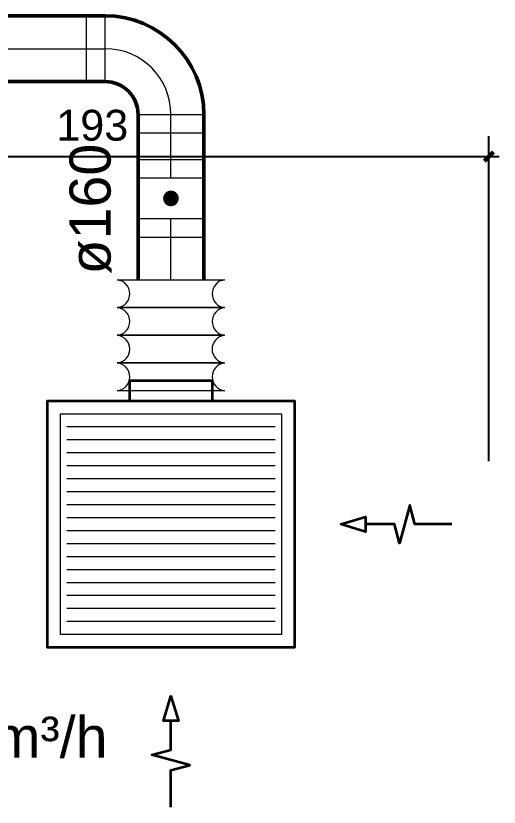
# Model space of a CAD drawing. Header units: metres. Extents: x -101133.8 to -101066.7, y -24899.3 to -24824.7.
# Drawn here: x -101101.693 to -101100.518, y -24842.592 to -24840.667 of the extents above; entities that cross this region are included whole.
import ezdxf

# ---------------------------------------------------------------- set-up
doc = ezdxf.new("R2010")
doc.units = ezdxf.units.M
doc.header["$LTSCALE"] = 0.2
doc.header["$PDSIZE"] = -5
doc.linetypes.add('AXES', pattern=[50.8, 31.75, -6.35, 6.35, -6.35])
doc.linetypes.add('CACHE', pattern=[9.525, 6.35, -3.175])
doc.layers.add('CMT-COTATION DIVERS', color=1, linetype='Continuous')
doc.layers.add('CMT-CVC-CTA1-REPRISE', color=11, linetype='Continuous')
doc.styles.add('Arial', font='arial.ttf')
doc.styles.get("Standard").update_dxf_attribs({"font": 'arial.ttf'})
doc.dimstyles.get("Standard").update_dxf_attribs({"dimtxt": 0.18, "dimasz": 0.18, "dimexe": 0.18, "dimexo": 0.0625, "dimgap": 0.09, "dimtad": 0, "dimtih": 1, "dimtoh": 1, "dimdec": 4, "dimzin": 0, "dimdsep": 46, "dimtxsty": 'Standard', "dimcen": 0.09, "dimadec": 0, "dimazin": 0, "dimtfac": 1, "dimtdec": 4, "dimtofl": 0, "dimtmove": 0, "dimatfit": 3, "dimfxl": 1, "dimtolj": 1, "dimtzin": 0, "dimarcsym": 0})

# ---------------------------------------------------------------- blocks, each defined once
blk = doc.blocks.new('COT-45')
at = {"color": 0}
for p, q in [((0, -1), (0, 1)), ((-1, 0), (1, 0))]:
    blk.add_line(p, q, dxfattribs=at)
at = {"color": 0, "const_width": 0.4}
blk.add_lwpolyline([(-0.442, -0.442), (0.442, 0.442)], dxfattribs=at)
blk = doc.blocks.new('*D100')
at = {"layer": 'CMT-COTATION DIVERS', "color": 0, "lineweight": -2}
for p, q in [((-101102.4716, -24841.7502), (-101102.4716, -24840.9595)), ((-101100.5433, -24841.7502), (-101100.5433, -24840.9595)), ((-101102.4466, -24841.0095), (-101100.5683, -24841.0095))]:
    blk.add_line(p, q, dxfattribs=at)
at = {"layer": 'Defpoints', "color": 0, "lineweight": 15}
for p in [(-101100.5433, -24841.0095), (-101102.4716, -24841.7802), (-101100.5433, -24841.7802)]:
    blk.add_point(p, dxfattribs=at)
at = {"layer": 'CMT-COTATION DIVERS', "color": 0, "lineweight": -2, "xscale": 0.025, "yscale": 0.025, "zscale": 0.025, "rotation": 180}
blk.add_blockref('COT-45', (-101102.4716, -24841.0095), dxfattribs=at)
at = {"layer": 'CMT-COTATION DIVERS', "color": 0, "lineweight": -2, "xscale": 0.025, "yscale": 0.025, "zscale": 0.025}
blk.add_blockref('COT-45', (-101100.5433, -24841.0095), dxfattribs=at)
at = {"layer": 'CMT-COTATION DIVERS', "color": 0, "lineweight": 15, "insert": (-101101.5075, -24840.9337), "char_height": 0.075, "attachment_point": 5}
blk.add_mtext('\\A1;193', dxfattribs=at)

msp = doc.modelspace()

# ---------------------------------------------------------------- linework, layer by layer
at = {"layer": 'CMT-CVC-CTA1-REPRISE', "lineweight": 50}
for p, q in [((-101103.3931, -24840.667), (-101101.4762, -24840.667)), ((-101103.3931, -24840.827), (-101101.4762, -24840.827)), ((-101101.3962, -24841.0612), (-101101.3962, -24840.907)), ((-101101.2362, -24841.0612), (-101101.2362, -24840.907)), ((-101101.3962, -24841.3093), (-101101.3962, -24841.1612)), ((-101101.2362, -24841.3093), (-101101.2362, -24841.1612))]:
    msp.add_line(p, q, dxfattribs=at)
at = {"layer": 'CMT-CVC-CTA1-REPRISE', "color": 8, "linetype": 'CACHE', "lineweight": 20}
for p, q in [((-101101.5212, -24840.827), (-101101.5212, -24840.667)), ((-101101.3962, -24840.952), (-101101.2362, -24840.952)), ((-101101.3962, -24841.0162), (-101101.2362, -24841.0162)), ((-101101.2362, -24841.2062), (-101101.3962, -24841.2062))]:
    msp.add_line(p, q, dxfattribs=at)
at = {"layer": 'CMT-CVC-CTA1-REPRISE', "color": 8, "linetype": 'Continuous', "lineweight": 20}
for p, q in [((-101101.4762, -24840.827), (-101101.4762, -24840.667)), ((-101101.3962, -24840.907), (-101101.2362, -24840.907))]:
    msp.add_line(p, q, dxfattribs=at)
at = {"layer": 'CMT-CVC-CTA1-REPRISE', "color": 8, "linetype": 'AXES', "lineweight": 20}
for p, q in [((-101103.3931, -24840.747), (-101101.4762, -24840.747)), ((-101101.3162, -24841.0612), (-101101.3162, -24840.907)), ((-101101.3162, -24841.3093), (-101101.3162, -24841.1612))]:
    msp.add_line(p, q, dxfattribs=at)
at = {"layer": 'CMT-CVC-CTA1-REPRISE', "color": 7, "lineweight": 50}
for p, q in [((-101101.3962, -24841.1612), (-101101.3962, -24841.0612)), ((-101101.2362, -24841.1612), (-101101.2362, -24841.0612))]:
    msp.add_line(p, q, dxfattribs=at)
at = {"layer": 'CMT-CVC-CTA1-REPRISE', "color": 8, "lineweight": 20}
for p, q in [((-101101.3962, -24841.0612), (-101101.2362, -24841.0612)), ((-101101.2362, -24841.1612), (-101101.3962, -24841.1612))]:
    msp.add_line(p, q, dxfattribs=at)
at = {"layer": 'CMT-CVC-CTA1-REPRISE', "color": 9, "linetype": 'CACHE', "lineweight": 20}
for p, q in [((-101101.0628, -24841.6672), (-101101.5696, -24841.6672)), ((-101101.0628, -24841.6987), (-101101.5696, -24841.6987)), ((-101101.0628, -24841.7303), (-101101.5696, -24841.7303)), ((-101101.0628, -24841.7619), (-101101.5696, -24841.7619)), ((-101101.0628, -24841.7935), (-101101.5696, -24841.7935)), ((-101101.0628, -24841.825), (-101101.5696, -24841.825)), ((-101101.0628, -24841.8566), (-101101.5696, -24841.8566)), ((-101101.0628, -24841.8882), (-101101.5696, -24841.8882)), ((-101101.0628, -24841.9198), (-101101.5696, -24841.9198)), ((-101101.0628, -24841.9513), (-101101.5696, -24841.9513)), ((-101101.0628, -24841.9829), (-101101.5696, -24841.9829)), ((-101101.0628, -24842.0145), (-101101.5696, -24842.0145)), ((-101101.0628, -24842.0461), (-101101.5696, -24842.0461)), ((-101101.0628, -24842.0776), (-101101.5696, -24842.0776)), ((-101101.0628, -24842.1092), (-101101.5696, -24842.1092)), ((-101101.0628, -24842.1408), (-101101.5696, -24842.1408))]:
    msp.add_line(p, q, dxfattribs=at)
at = {"layer": 'CMT-CVC-CTA1-REPRISE', "color": 7, "lineweight": 35}
msp.add_lwpolyline([(-101101.3834, -24841.0441, 0, 0, 0), (-101101.3095, -24841.118, 0.019, 0.019, 1), (-101101.3229, -24841.1045, 0.019, 0.019, 1), (-101101.3095, -24841.118, 0, 0, 0), (-101101.249, -24841.1784, 0, 0, 0)], format="xyseb", dxfattribs=at)
at = {"layer": 'CMT-CVC-CTA1-REPRISE', "color": 8, "linetype": 'Continuous', "lineweight": 20}
for points in [[(-101101.1858, -24841.3767), (-101101.4466, -24841.3767, 0.901094), (-101101.4466, -24841.3093), (-101101.1858, -24841.3093, 0.901094), (-101101.1858, -24841.3767), (-101101.1858, -24841.3767)], [(-101101.1858, -24841.4441), (-101101.4466, -24841.4441, 0.901094), (-101101.4466, -24841.3767), (-101101.1858, -24841.3767, 0.901094), (-101101.1858, -24841.4441), (-101101.1858, -24841.4441)], [(-101101.1858, -24841.5116), (-101101.4466, -24841.5116, 0.901094), (-101101.4466, -24841.4441), (-101101.1858, -24841.4441, 0.901094), (-101101.1858, -24841.5116), (-101101.1858, -24841.5116)], [(-101101.1858, -24841.579), (-101101.4466, -24841.579, 0.901094), (-101101.4466, -24841.5116), (-101101.1858, -24841.5116, 0.901094), (-101101.1858, -24841.579), (-101101.1858, -24841.579)]]:
    msp.add_lwpolyline(points, format="xyb", dxfattribs=at)
at = {"layer": 'CMT-CVC-CTA1-REPRISE', "lineweight": 35}
for points in [[(-101101.4162, -24841.604), (-101101.2162, -24841.604), (-101101.0162, -24841.604), (-101101.0162, -24842.204), (-101101.6162, -24842.204), (-101101.6162, -24841.604), (-101101.4162, -24841.604), (-101101.4162, -24841.554), (-101101.2162, -24841.554), (-101101.2162, -24841.604)], [(-101101.4162, -24841.554), (-101101.2162, -24841.554), (-101101.2162, -24841.604)]]:
    msp.add_lwpolyline(points, dxfattribs=at)
at = {"layer": 'CMT-CVC-CTA1-REPRISE', "color": 9, "linetype": 'CACHE', "lineweight": 20}
msp.add_lwpolyline([(-101101.5846, -24841.6356), (-101101.0478, -24841.6356), (-101101.0478, -24842.1724), (-101101.5846, -24842.1724), (-101101.5846, -24841.6356)], dxfattribs=at)
at = {"layer": 'CMT-CVC-CTA1-REPRISE', "linetype": 'Continuous', "lineweight": 35}
for points in [[(-101100.6333, -24841.904), (-101100.7233, -24841.904), (-101100.7357, -24841.8576), (-101100.7606, -24841.9503), (-101100.773, -24841.904), (-101100.8433, -24841.904), (-101100.8433, -24841.922), (-101100.9033, -24841.904), (-101100.8433, -24841.886), (-101100.8433, -24841.904)], [(-101101.3162, -24842.5923), (-101101.3162, -24842.5023), (-101101.2699, -24842.4898), (-101101.3626, -24842.465), (-101101.3162, -24842.4526), (-101101.3162, -24842.3823), (-101101.3342, -24842.3823), (-101101.3162, -24842.3223), (-101101.2982, -24842.3823), (-101101.3162, -24842.3823)]]:
    msp.add_lwpolyline(points, dxfattribs=at)
at = {"layer": 'CMT-CVC-CTA1-REPRISE', "lineweight": 50}
for radius in [0.24, 0.08]:
    msp.add_arc((-101101.4762, -24840.907), radius, 0, 90, dxfattribs=at)
at = {"layer": 'CMT-CVC-CTA1-REPRISE', "color": 8, "linetype": 'AXES', "lineweight": 20}
msp.add_arc((-101101.4762, -24840.907), 0.16, 0, 90, dxfattribs=at)

# ---------------------------------------------------------------- texts
at = {"layer": 'CMT-CVC-CTA1-REPRISE', "lineweight": 50, "insert": (-101101.5115, -24841.2965), "char_height": 0.1, "attachment_point": 4, "rotation": 90, "style": 'Arial'}
msp.add_mtext('ø160', dxfattribs=at)
at = {"layer": 'CMT-CVC-CTA1-REPRISE', "linetype": 'Continuous', "lineweight": 35, "insert": (-101101.9827, -24842.4225), "char_height": 0.1, "attachment_point": 4, "style": 'Arial'}
msp.add_mtext('200m³/h', dxfattribs=at)

# ---------------------------------------------------------------- dimensions: what is measured, and where the dimension line sits
at = {"layer": 'CMT-COTATION DIVERS', "lineweight": 15}
dim = msp.add_linear_dim(base=(-101100.5433, -24841.0095), p1=(-101102.4716, -24841.7802), p2=(-101100.5433, -24841.7802), dimstyle='Standard', override={"dimscale": 0.05, "dimtxt": 1.5, "dimasz": 0.5, "dimexe": 1, "dimexo": 0.6, "dimgap": 0.75, "dimtad": 1, "dimtih": 0, "dimtoh": 0, "dimdec": 0, "dimlfac": 100, "dimblk": 'COT-45', "dimcen": 0, "dimadec": 2, "dimazin": 2, "dimtdec": 2, "dimtix": 1, "dimtmove": 1, "dimfrac": 1}, dxfattribs=at)
dim.commit()
dim.dimension.update_dxf_attribs({"geometry": '*D100', "text_midpoint": (-101101.5075, -24840.9337)})

doc.saveas('drawing.dxf')
